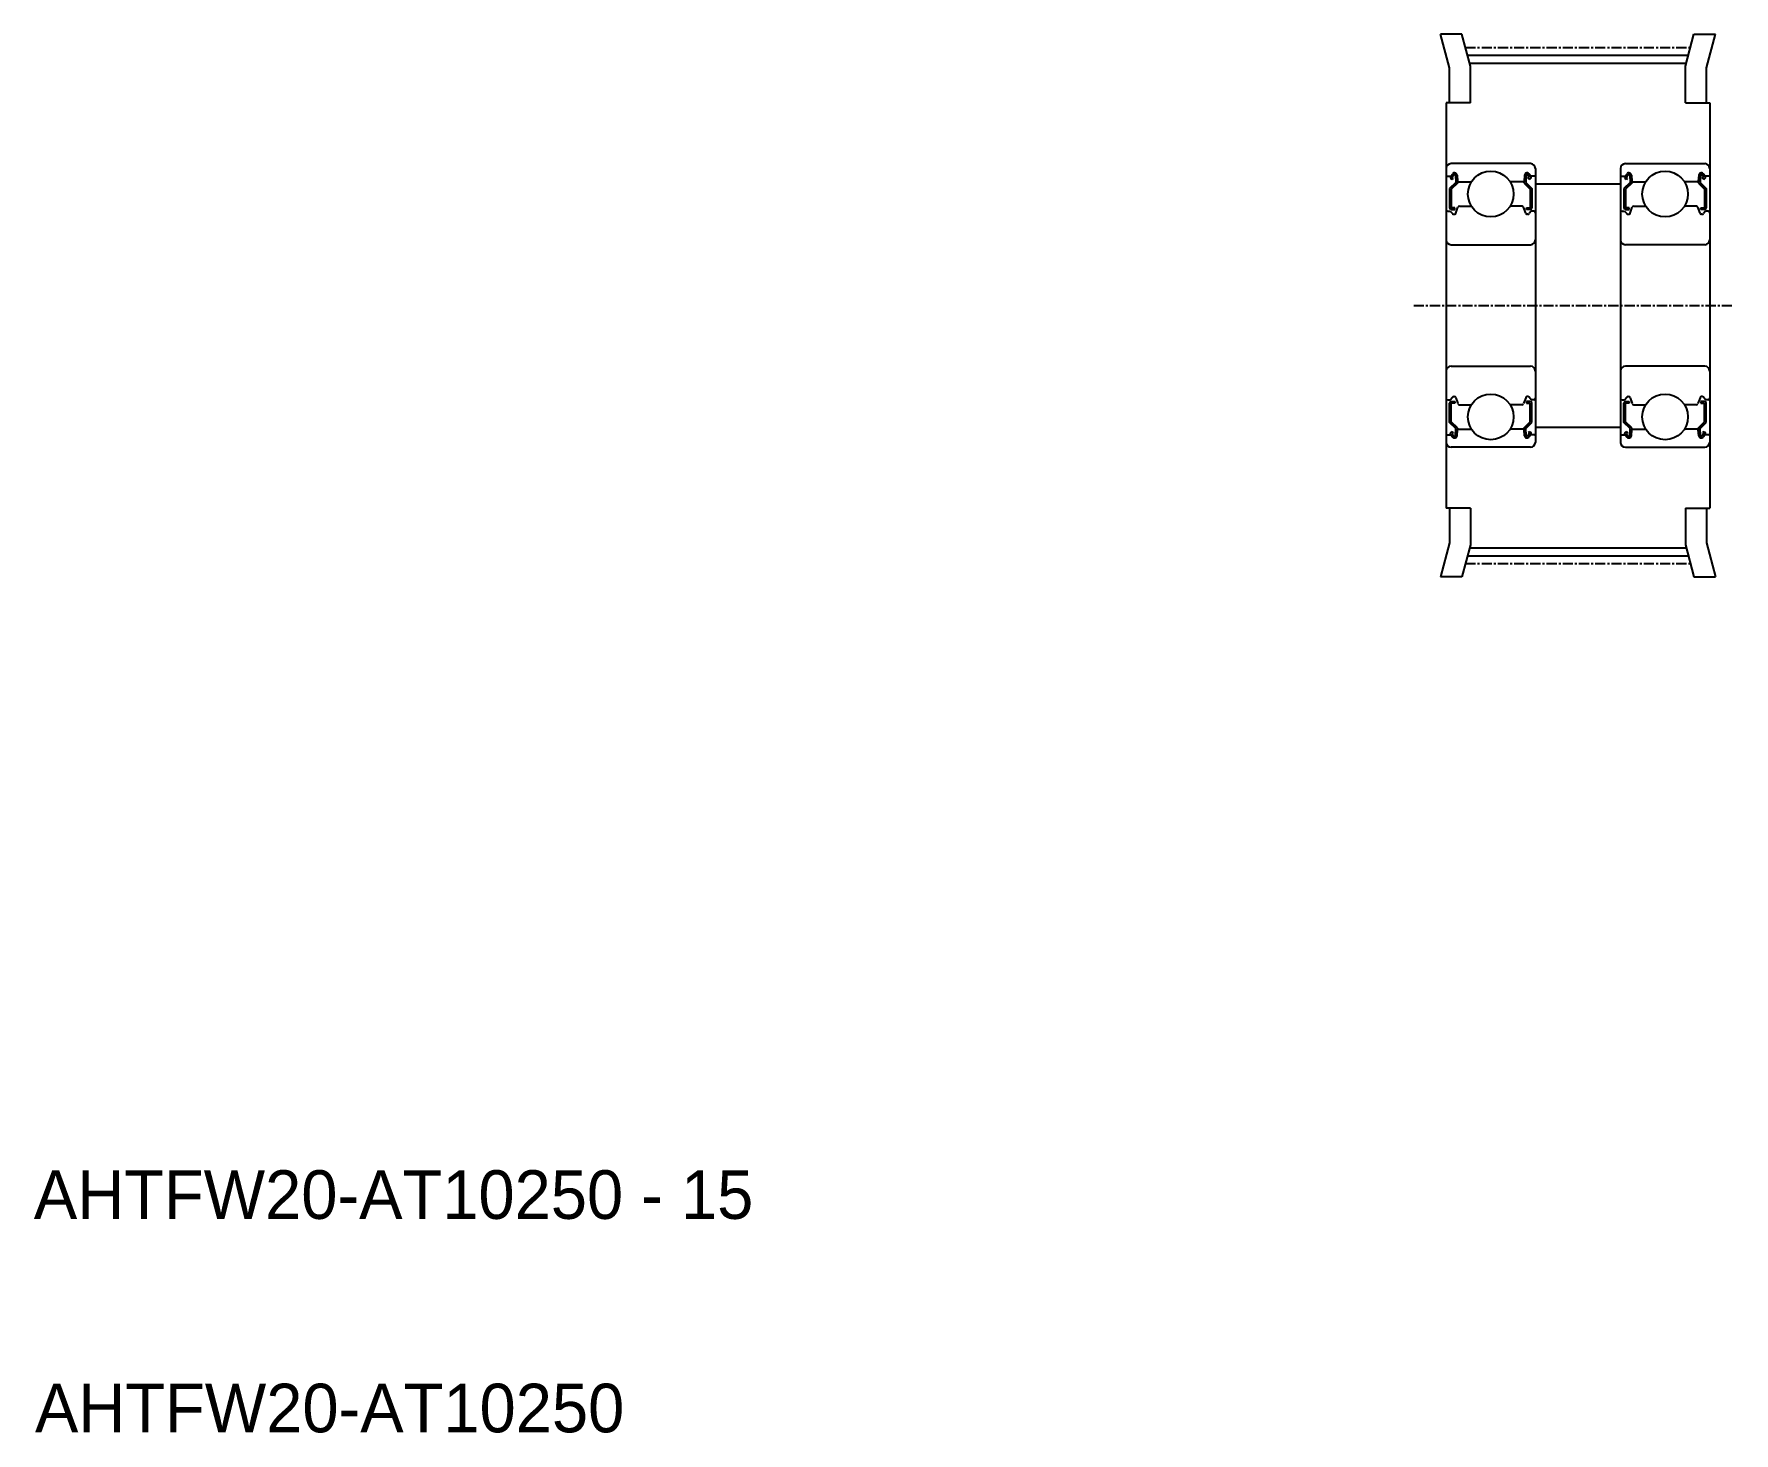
# Model space of a CAD drawing. Extents: x -286 to -76, y -87 to 85.
import ezdxf

# ---------------------------------------------------------------- set-up
doc = ezdxf.new("R2010")
doc.units = 0
doc.linetypes.add('CENTER', pattern=[2, 1.25, -0.25, 0.25, -0.25])
doc.layers.get('0').update_dxf_attribs({"linetype": 'CONTINUOUS'})
doc.layers.add('CENTER', color=1, linetype='CENTER')

msp = doc.modelspace()

# ---------------------------------------------------------------- linework, layer by layer
at = {"color": 7, "linetype": 'CONTINUOUS'}
for p, q in [((-111.4, 81.23), (-112.52, 85.41)), ((-109.87, 85.41), (-112.52, 85.41)), ((-108.8, 81.44), (-109.87, 85.41)), ((-82.3, 81.44), (-81.24, 85.41)), ((-81.24, 85.41), (-78.58, 85.41)), ((-79.7, 81.23), (-78.58, 85.41)), ((-111.4, 76.91), (-111.4, 81.23)), ((-108.8, 76.91), (-108.8, 81.44)), ((-82.3, 76.91), (-82.3, 81.44)), ((-79.7, 76.91), (-79.7, 81.23)), ((-111.8, 76.91), (-111.8, 26.91)), ((-79.3, 76.91), (-79.3, 26.91)), ((-111.4, 26.91), (-111.4, 22.6)), ((-108.8, 26.91), (-108.8, 22.39)), ((-82.3, 26.91), (-82.3, 22.39)), ((-79.7, 26.91), (-79.7, 22.6)), ((-111.4, 22.6), (-112.52, 18.41)), ((-108.8, 22.39), (-109.87, 18.41)), ((-82.3, 22.39), (-81.24, 18.41)), ((-79.7, 22.6), (-78.58, 18.41)), ((-109.87, 18.41), (-112.52, 18.41)), ((-81.24, 18.41), (-78.58, 18.41))]:
    msp.add_line(p, q, dxfattribs=at)
for p, q in [((-109.17, 82.81), (-81.93, 82.81)), ((-108.9, 81.82), (-82.2, 81.82)), ((-108.8, 76.91), (-111.8, 76.91)), ((-82.3, 76.91), (-79.3, 76.91)), ((-101.4, 69.41), (-111.2, 69.41)), ((-89.7, 69.41), (-79.9, 69.41)), ((-111.7, 67.86), (-111.24, 67.86)), ((-110.62, 67.1), (-111.37, 66.35)), ((-111.24, 67.86), (-110.99, 68.16)), ((-111.06, 67.45), (-111.22, 67.58)), ((-111.09, 67.73), (-110.84, 68.03)), ((-110.93, 67.61), (-111.09, 67.73)), ((-111.06, 67.45), (-110.93, 67.61)), ((-110.66, 67.97), (-110.62, 67.1)), ((-110.46, 67.99), (-110.4, 67.26)), ((-110.42, 67.48), (-110.42, 67.01)), ((-110.3, 67.16), (-108.69, 67.16)), ((-102.3, 67.16), (-103.92, 67.16)), ((-102.14, 67.99), (-102.2, 67.26)), ((-102.18, 67.48), (-102.18, 67.01)), ((-101.94, 67.97), (-101.98, 67.1)), ((-101.98, 67.1), (-101.23, 66.35)), ((-101.51, 67.73), (-101.76, 68.03)), ((-101.67, 67.61), (-101.51, 67.73)), ((-101.54, 67.45), (-101.67, 67.61)), ((-101.36, 67.86), (-101.61, 68.16)), ((-101.54, 67.45), (-101.39, 67.58)), ((-100.9, 67.86), (-101.36, 67.86)), ((-100.8, 68.81), (-100.8, 35.01)), ((-90.3, 68.81), (-90.3, 35.01)), ((-90.2, 67.86), (-89.74, 67.86)), ((-89.12, 67.1), (-89.87, 66.35)), ((-89.74, 67.86), (-89.49, 68.16)), ((-89.56, 67.45), (-89.72, 67.58)), ((-89.59, 67.73), (-89.34, 68.03)), ((-89.43, 67.61), (-89.59, 67.73)), ((-89.56, 67.45), (-89.43, 67.61)), ((-89.16, 67.97), (-89.12, 67.1)), ((-88.96, 67.99), (-88.9, 67.26)), ((-88.92, 67.48), (-88.92, 67.01)), ((-88.8, 67.16), (-87.19, 67.16)), ((-80.8, 67.16), (-82.42, 67.16)), ((-80.64, 67.99), (-80.7, 67.26)), ((-80.68, 67.48), (-80.68, 67.01)), ((-80.44, 67.97), (-80.48, 67.1)), ((-80.48, 67.1), (-79.73, 66.35)), ((-80.01, 67.73), (-80.26, 68.03)), ((-80.17, 67.61), (-80.01, 67.73)), ((-80.04, 67.45), (-80.17, 67.61)), ((-79.86, 67.86), (-80.11, 68.16)), ((-80.04, 67.45), (-79.89, 67.58)), ((-79.4, 67.86), (-79.86, 67.86)), ((-111.37, 66.35), (-111.37, 63.96)), ((-110.42, 67.01), (-111.17, 66.26)), ((-111.17, 66.26), (-111.17, 63.96)), ((-102.18, 67.01), (-101.43, 66.26)), ((-101.43, 66.26), (-101.43, 63.96)), ((-101.23, 66.35), (-101.23, 63.96)), ((-100.8, 66.91), (-90.3, 66.91)), ((-89.87, 66.35), (-89.87, 63.96)), ((-88.92, 67.01), (-89.67, 66.26)), ((-89.67, 66.26), (-89.67, 63.96)), ((-80.68, 67.01), (-79.93, 66.26)), ((-79.93, 66.26), (-79.93, 63.96)), ((-79.73, 66.35), (-79.73, 63.96)), ((-111.6, 63.56), (-111.3, 63.56)), ((-111.3, 63.56), (-111.02, 63.24)), ((-110.72, 63.96), (-111.17, 63.96)), ((-111.17, 63.76), (-110.72, 63.76)), ((-110.87, 63.16), (-110.81, 63.16)), ((-110.72, 63.76), (-110.72, 63.96)), ((-110.62, 63.3), (-110.35, 64.03)), ((-110.16, 64.16), (-108.69, 64.16)), ((-102.44, 64.16), (-103.92, 64.16)), ((-101.98, 63.3), (-102.25, 64.03)), ((-101.88, 63.96), (-101.43, 63.96)), ((-101.88, 63.76), (-101.88, 63.96)), ((-101.43, 63.76), (-101.88, 63.76)), ((-101.73, 63.16), (-101.79, 63.16)), ((-101.3, 63.56), (-101.58, 63.24)), ((-101, 63.56), (-101.3, 63.56)), ((-90.1, 63.56), (-89.8, 63.56)), ((-89.8, 63.56), (-89.52, 63.24)), ((-89.22, 63.96), (-89.67, 63.96)), ((-89.67, 63.76), (-89.22, 63.76)), ((-89.37, 63.16), (-89.31, 63.16)), ((-89.22, 63.76), (-89.22, 63.96)), ((-89.12, 63.3), (-88.85, 64.03)), ((-88.66, 64.16), (-87.19, 64.16)), ((-80.94, 64.16), (-82.42, 64.16)), ((-80.48, 63.3), (-80.75, 64.03)), ((-80.38, 63.96), (-79.93, 63.96)), ((-80.38, 63.76), (-80.38, 63.96)), ((-79.93, 63.76), (-80.38, 63.76)), ((-80.23, 63.16), (-80.29, 63.16)), ((-79.8, 63.56), (-80.08, 63.24)), ((-79.5, 63.56), (-79.8, 63.56)), ((-111.2, 59.41), (-101.4, 59.41)), ((-79.9, 59.41), (-89.7, 59.41)), ((-111.2, 44.41), (-101.4, 44.41)), ((-79.9, 44.41), (-89.7, 44.41)), ((-111.6, 40.26), (-111.3, 40.26)), ((-111.37, 37.48), (-111.37, 39.86)), ((-111.3, 40.26), (-111.02, 40.59)), ((-111.17, 40.06), (-110.72, 40.06)), ((-111.17, 37.56), (-111.17, 39.86)), ((-110.72, 39.86), (-111.17, 39.86)), ((-110.87, 40.66), (-110.81, 40.66)), ((-110.72, 40.06), (-110.72, 39.86)), ((-110.62, 40.53), (-110.35, 39.8)), ((-101.98, 40.53), (-102.25, 39.8)), ((-101.88, 40.06), (-101.88, 39.86)), ((-101.43, 40.06), (-101.88, 40.06)), ((-101.88, 39.86), (-101.43, 39.86)), ((-101.73, 40.66), (-101.79, 40.66)), ((-101.3, 40.26), (-101.58, 40.59)), ((-101.43, 37.56), (-101.43, 39.86)), ((-101, 40.26), (-101.3, 40.26)), ((-101.23, 37.48), (-101.23, 39.86)), ((-90.1, 40.26), (-89.8, 40.26)), ((-89.87, 37.48), (-89.87, 39.86)), ((-89.8, 40.26), (-89.52, 40.59)), ((-89.67, 40.06), (-89.22, 40.06)), ((-89.67, 37.56), (-89.67, 39.86)), ((-89.22, 39.86), (-89.67, 39.86)), ((-89.37, 40.66), (-89.31, 40.66)), ((-89.22, 40.06), (-89.22, 39.86)), ((-89.12, 40.53), (-88.85, 39.8)), ((-80.48, 40.53), (-80.75, 39.8)), ((-79.93, 40.06), (-80.38, 40.06)), ((-80.38, 40.06), (-80.38, 39.86)), ((-80.38, 39.86), (-79.93, 39.86)), ((-80.23, 40.66), (-80.29, 40.66)), ((-79.8, 40.26), (-80.08, 40.59)), ((-79.93, 37.56), (-79.93, 39.86)), ((-79.5, 40.26), (-79.8, 40.26)), ((-79.73, 37.48), (-79.73, 39.86)), ((-110.16, 39.66), (-108.69, 39.66)), ((-102.44, 39.66), (-103.92, 39.66)), ((-88.66, 39.66), (-87.19, 39.66)), ((-80.94, 39.66), (-82.42, 39.66)), ((-111.7, 35.96), (-111.24, 35.96)), ((-110.62, 36.73), (-111.37, 37.48)), ((-111.24, 35.96), (-110.99, 35.67)), ((-111.06, 36.37), (-111.22, 36.25)), ((-110.42, 36.81), (-111.17, 37.56)), ((-110.93, 36.22), (-111.09, 36.09)), ((-111.09, 36.09), (-110.84, 35.79)), ((-111.06, 36.37), (-110.93, 36.22)), ((-110.66, 35.85), (-110.62, 36.73)), ((-110.46, 35.83), (-110.4, 36.57)), ((-110.42, 36.34), (-110.42, 36.81)), ((-110.3, 36.66), (-108.69, 36.66)), ((-102.3, 36.66), (-103.92, 36.66)), ((-102.14, 35.83), (-102.2, 36.57)), ((-102.18, 36.81), (-101.43, 37.56)), ((-102.18, 36.34), (-102.18, 36.81)), ((-101.98, 36.73), (-101.23, 37.48)), ((-101.94, 35.85), (-101.98, 36.73)), ((-101.51, 36.09), (-101.76, 35.79)), ((-101.54, 36.37), (-101.67, 36.22)), ((-101.67, 36.22), (-101.51, 36.09)), ((-101.36, 35.96), (-101.61, 35.67)), ((-101.54, 36.37), (-101.39, 36.25)), ((-100.9, 35.96), (-101.36, 35.96)), ((-100.8, 36.91), (-90.3, 36.91)), ((-90.2, 35.96), (-89.74, 35.96)), ((-89.12, 36.73), (-89.87, 37.48)), ((-89.74, 35.96), (-89.49, 35.67)), ((-89.56, 36.37), (-89.72, 36.25)), ((-88.92, 36.81), (-89.67, 37.56)), ((-89.43, 36.22), (-89.59, 36.09)), ((-89.59, 36.09), (-89.34, 35.79)), ((-89.56, 36.37), (-89.43, 36.22)), ((-89.16, 35.85), (-89.12, 36.73)), ((-88.96, 35.83), (-88.9, 36.57)), ((-88.92, 36.34), (-88.92, 36.81)), ((-88.8, 36.66), (-87.19, 36.66)), ((-80.8, 36.66), (-82.42, 36.66)), ((-80.64, 35.83), (-80.7, 36.57)), ((-80.68, 36.81), (-79.93, 37.56)), ((-80.68, 36.34), (-80.68, 36.81)), ((-80.48, 36.73), (-79.73, 37.48)), ((-80.44, 35.85), (-80.48, 36.73)), ((-80.01, 36.09), (-80.26, 35.79)), ((-80.04, 36.37), (-80.17, 36.22)), ((-80.17, 36.22), (-80.01, 36.09)), ((-79.86, 35.96), (-80.11, 35.67)), ((-80.04, 36.37), (-79.89, 36.25)), ((-79.4, 35.96), (-79.86, 35.96)), ((-101.4, 34.41), (-111.2, 34.41)), ((-89.7, 34.41), (-79.9, 34.41)), ((-108.8, 26.91), (-111.8, 26.91)), ((-82.3, 26.91), (-79.3, 26.91)), ((-109.17, 21.01), (-81.93, 21.01)), ((-108.9, 22.01), (-82.2, 22.01))]:
    msp.add_line(p, q)
for centre in [(-106.3, 65.66), (-84.8, 65.66), (-106.3, 38.16), (-84.8, 38.16)]:
    msp.add_circle(centre, 2.82, dxfattribs=at)
for centre, radius, start, end in [((-111.2, 68.81), 0.6, 90, 180), ((-101.4, 68.81), 0.6, 360, 90), ((-89.7, 68.81), 0.6, 90, 180), ((-79.9, 68.81), 0.6, 0, 90), ((-111.7, 67.96), 0.1, 180, 270), ((-111.09, 67.74), 0.2, 140.0002, 230.0848), ((-110.76, 67.97), 0.3, 4.9968, 140.0002), ((-110.76, 67.97), 0.1, 2.8198, 140.0033), ((-110.3, 67.26), 0.1, 184.9968, 269.9995), ((-102.3, 67.26), 0.1, 270.0005, 355.0032), ((-101.84, 67.97), 0.3, 39.9998, 175.0032), ((-101.84, 67.97), 0.1, 39.9967, 177.1802), ((-101.51, 67.74), 0.2, 309.9152, 39.9998), ((-100.9, 67.96), 0.1, 270, 0), ((-90.2, 67.96), 0.1, 180, 270), ((-89.59, 67.74), 0.2, 140.0002, 230.0848), ((-89.26, 67.97), 0.3, 4.9968, 140.0002), ((-89.26, 67.97), 0.1, 2.8198, 140.0033), ((-88.8, 67.26), 0.1, 184.9968, 269.9995), ((-80.8, 67.26), 0.1, 270.0005, 355.0032), ((-80.34, 67.97), 0.3, 39.9998, 175.0032), ((-80.34, 67.97), 0.1, 39.9967, 177.1802), ((-80.01, 67.74), 0.2, 309.9152, 39.9998), ((-79.4, 67.96), 0.1, 270, 0), ((-111.6, 63.36), 0.2, 90, 180), ((-111.17, 63.96), 0.2, 180, 270), ((-110.87, 63.36), 0.2, 219.9962, 270), ((-110.81, 63.36), 0.2, 270, 339.9919), ((-110.16, 63.96), 0.2, 90, 159.9919), ((-102.44, 63.96), 0.2, 20.0081, 90), ((-101.79, 63.36), 0.2, 200.0081, 270), ((-101.73, 63.36), 0.2, 270, 320.0038), ((-101.43, 63.96), 0.2, 270, 0), ((-101, 63.36), 0.2, 0, 90), ((-90.1, 63.36), 0.2, 90, 180), ((-89.67, 63.96), 0.2, 180, 270), ((-89.37, 63.36), 0.2, 219.9962, 270), ((-89.31, 63.36), 0.2, 270, 339.9919), ((-88.66, 63.96), 0.2, 90, 159.9919), ((-80.94, 63.96), 0.2, 20.0081, 90), ((-80.29, 63.36), 0.2, 200.0081, 270), ((-80.23, 63.36), 0.2, 270, 320.0038), ((-79.93, 63.96), 0.2, 270, 0), ((-79.5, 63.36), 0.2, 0, 90), ((-111.2, 60.01), 0.6, 180, 270), ((-101.4, 60.01), 0.6, 270, 360), ((-89.7, 60.01), 0.6, 180, 270), ((-79.9, 60.01), 0.6, 270, 0), ((-111.2, 43.81), 0.6, 90, 180), ((-101.4, 43.81), 0.6, 0, 90), ((-89.7, 43.81), 0.6, 90, 180), ((-79.9, 43.81), 0.6, 360, 90), ((-111.6, 40.46), 0.2, 180, 270), ((-111.17, 39.86), 0.2, 90, 180), ((-110.87, 40.46), 0.2, 90, 140.0038), ((-110.81, 40.46), 0.2, 20.0081, 90), ((-101.79, 40.46), 0.2, 90, 159.9919), ((-101.73, 40.46), 0.2, 39.9962, 90), ((-101.43, 39.86), 0.2, 0, 90), ((-101, 40.46), 0.2, 270, 0), ((-90.1, 40.46), 0.2, 180, 270), ((-89.67, 39.86), 0.2, 90, 180), ((-89.37, 40.46), 0.2, 90, 140.0038), ((-89.31, 40.46), 0.2, 20.0081, 90), ((-80.29, 40.46), 0.2, 90, 159.9919), ((-80.23, 40.46), 0.2, 39.9962, 90), ((-79.93, 39.86), 0.2, 0, 90), ((-79.5, 40.46), 0.2, 270, 0), ((-110.16, 39.86), 0.2, 200.0081, 270), ((-102.44, 39.86), 0.2, 270, 339.9919), ((-88.66, 39.86), 0.2, 200.0081, 270), ((-80.94, 39.86), 0.2, 270, 339.9919), ((-111.7, 35.86), 0.1, 90, 180), ((-111.09, 36.09), 0.2, 129.9152, 219.9998), ((-110.76, 35.86), 0.3, 219.9998, 355.0032), ((-110.76, 35.86), 0.1, 219.9967, 357.1802), ((-110.3, 36.56), 0.1, 90.0005, 175.0032), ((-102.3, 36.56), 0.1, 4.9968, 89.9995), ((-101.84, 35.86), 0.3, 184.9968, 320.0002), ((-101.84, 35.86), 0.1, 182.8198, 320.0033), ((-101.51, 36.09), 0.2, 320.0002, 50.0848), ((-100.9, 35.86), 0.1, 0, 90), ((-90.2, 35.86), 0.1, 90, 180), ((-89.59, 36.09), 0.2, 129.9152, 219.9998), ((-89.26, 35.86), 0.3, 219.9998, 355.0032), ((-89.26, 35.86), 0.1, 219.9967, 357.1802), ((-88.8, 36.56), 0.1, 90.0005, 175.0032), ((-80.8, 36.56), 0.1, 4.9968, 89.9995), ((-80.34, 35.86), 0.3, 184.9968, 320.0002), ((-80.34, 35.86), 0.1, 182.8198, 320.0033), ((-80.01, 36.09), 0.2, 320.0002, 50.0848), ((-79.4, 35.86), 0.1, 0, 90), ((-111.2, 35.01), 0.6, 180, 270), ((-101.4, 35.01), 0.6, 270, 0), ((-89.7, 35.01), 0.6, 180, 270), ((-79.9, 35.01), 0.6, 270, 360)]:
    msp.add_arc(centre, radius, start, end)
at = {"layer": 'CENTER', "color": 1, "linetype": 'CENTER'}
for p, q in [((-109.42, 83.74), (-81.68, 83.74)), ((-115.8, 51.91), (-76.3, 51.91)), ((-109.42, 20.08), (-81.68, 20.08))]:
    msp.add_line(p, q, dxfattribs=at)

# ---------------------------------------------------------------- texts
at = {"color": 7, "linetype": 'CONTINUOUS'}
for s, p in [('AHTFW20-AT10250 - 15', (-285.99, -60.81)), ('AHTFW20-AT10250', (-285.85, -87.15))]:
    msp.add_text(s, height=6, dxfattribs=at).set_placement(p)

doc.saveas('drawing.dxf')
